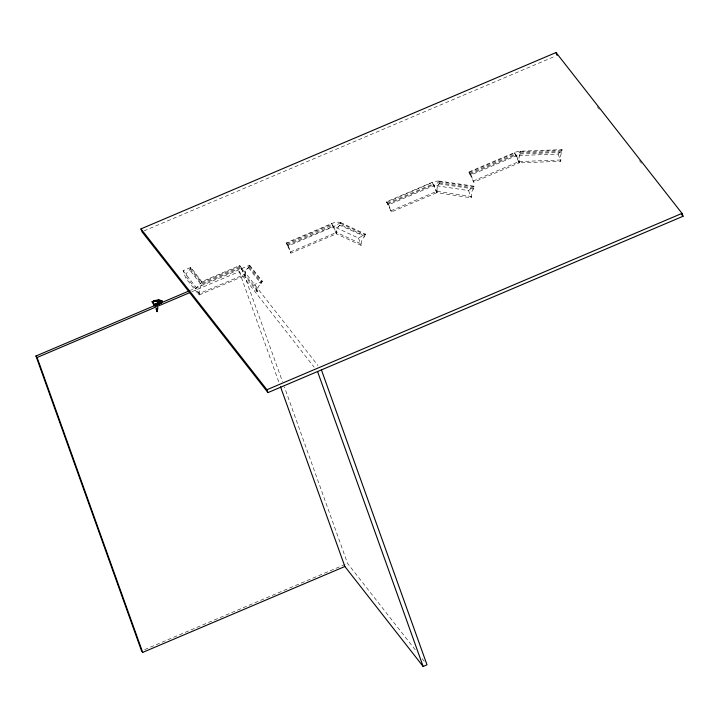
<?xml version="1.0" encoding="UTF-8"?>
<svg xmlns="http://www.w3.org/2000/svg" width="719" height="719" viewBox="0 0 719 719"><rect width="100%" height="100%" fill="white"/><g stroke="black" fill="none" stroke-linecap="round" stroke-linejoin="round"><path stroke-width="0.54" stroke-dasharray="3.6 2.7" d="M249.071 266.039L248.81 267.441L246.473 269.535A6.866 6.183 -38.1 0 0 245.08 273.256L244.685 275.683L199.055 295.015L185.691 277.947L183.093 270.704L190.912 267.378L201.958 282.091A0.926 0.503 87.8 0 1 201.796 282.342A1.708 0.935 87.8 0 0 201.599 282.639L201.446 284.508A1.249 0.683 87.8 0 1 201.275 284.76L199.523 289.038L199.289 294.961M155.951 308.065L157.075 311.929L157.731 311.21L158.009 307.516L157.075 311.929L155.466 308.244M245.08 273.256L244.999 275.458L244.011 274.586A6.866 0.854 67 0 0 241.827 269.706L239.643 265.482M156.436 307.948L157.075 311.929L156.922 308.595L155.744 308.873M340.77 222.809L340.752 222.602A8.556 3.577 -19.7 0 0 331.495 223.636L286.018 242.95L287.187 245.368A6.866 0.854 67 0 1 290.368 252.001L290.916 253.142L336.393 233.828L336.78 231.248A6.866 5.743 -65 0 1 337.912 227.33L339.952 225.02L340.743 222.602L333.796 226.575L288.328 245.889L286.018 242.95M249.142 265.958L249.781 265.158L190.463 290.359M156.922 308.595L157.497 310.976L157.075 311.929M157.398 307.229L157.803 308.154M249.79 265.356L262.363 281.228L261.078 283.735A6.866 6.183 -38.1 0 0 257.726 290.611L257.15 291.797L244.442 275.566M514.606 153.372L516.413 156.85A6.866 0.854 67 0 1 518.588 161.721L519.145 162.871L560.766 161.299L560.91 159.986A6.866 3.766 87.8 0 1 561.737 152.401L562.069 149.624L520.439 151.188A8.556 3.577 -19.7 0 0 514.247 152.68L468.77 172.003L469.938 174.42A6.866 0.854 67 0 1 473.12 181.044L473.668 182.186L519.145 162.871L519.055 160.22A6.866 3.766 87.8 0 1 519.262 156.167L520.466 151.26L520.214 152.104M519.262 156.167L519.621 154.98M340.761 222.881L340.204 223.474M519.307 162.638L519.055 160.22M437.718 185.996L439.309 183.552L439.857 181.134A8.556 3.577 -19.7 0 0 431.921 182.473L386.445 201.796L387.613 204.214A6.866 0.854 67 0 1 390.794 210.838L391.343 211.979L436.819 192.665L436.99 190.032A6.866 4.925 -81.5 0 1 437.718 185.996L438.329 184.828M519.855 154.45L520.152 153.92M437.062 192.44L436.99 190.032M337.912 227.33L338.712 226.215M561.916 150.37L520.376 151.844M439.426 181.97L439.857 181.134L474.172 186.212L473.426 188.971A6.866 4.925 -81.5 0 0 471.484 196.512L471.152 197.806L436.819 192.665L436.262 191.515A6.866 0.854 67 0 0 434.087 186.643L432.281 183.165M336.699 233.612L336.78 231.248M246.473 269.535L247.399 268.511M438.689 184.298L439.147 183.776M199.055 295.015L196.485 287.798L202.003 281.542L239.661 265.536L317.951 365.495M468.77 172.003L471.071 174.942L516.548 155.619L520.466 151.26M514.22 152.617L516.548 155.619L558.169 154.046L562.042 149.561M365.432 234.061L364.722 235.913M339.179 225.721L339.754 225.227L364.713 236.443L364.695 235.814L339.988 224.301M386.445 201.796L388.745 204.735L434.222 185.412L439.857 181.134M431.894 182.41L434.222 185.412L468.554 190.562L474.145 186.149M247.929 268.061L248.585 267.63M331.477 223.573L333.796 226.575L358.502 238.088L365.459 234.115L340.752 222.602M190.912 267.378L189.627 269.886A6.866 6.183 -38.1 0 0 186.275 276.761L185.691 277.947M333.796 226.575L336.393 233.828L361.1 245.341L361.558 244.918L361.585 244.083L336.878 232.561M144.052 230.898L555.005 56.298M286.315 243.543L331.792 224.22L333.67 227.806A6.866 0.854 67 0 1 335.845 232.677L336.321 233.729M286.773 244.478L332.277 225.236M386.732 202.381L431.993 182.671M287.187 245.368L332.897 226.413M387.217 203.396L432.721 184.163M240.02 266.228L201.796 282.342L190.553 267.989M387.613 204.214L433.09 184.891M240.829 267.953L201.275 284.76L189.627 269.886M469.058 172.587L514.516 153.246M469.516 173.522L515.02 154.279M191.82 291.752L239.274 271.593L314.122 367.157M469.938 174.42L515.415 155.097M290.368 252.001L335.845 232.677M390.794 210.838L436.262 191.515M473.12 181.044L518.588 161.721M262.363 281.228L254.553 284.544L257.15 291.797M144.636 649.608L345.497 564.271M244.136 274.928L245.224 274.883M156.014 309.512L157.596 309.458M156.275 310.15L157.587 310.105M156.517 310.779L157.039 310.752M156.652 311.129L157.641 311.138M156.697 311.246L157.506 311.102M157.012 311.534L157.695 311.327M156.832 310.923L157.722 310.968M157.03 311.633L157.506 311.66M157.164 311.489L157.65 311.444M520.179 152.958L561.836 151.466M520.107 153.965L561.737 152.401M519.28 161.559L560.91 159.986M156.958 311.767L157.416 311.749M439.624 181.745L473.956 186.895M439.291 182.824L473.668 188.045M439.084 183.821L473.426 188.971M437.152 191.362L471.484 196.512M340.447 223.258L365.153 234.771M436.784 192.629L434.222 185.412M331.576 223.834L331.666 224.022M597.219 106.673L599.295 109.324M639.443 160.589L641.519 163.231M249.421 265.769L262.013 281.839M248.873 266.74L261.5 282.891M248.495 267.666L261.078 283.735M257.726 290.611L244.712 274.415L199.406 293.532L186.32 276.869M190.005 268.969L201.473 283.61L240.443 267.144M183.093 270.704L196.485 287.798M415.258 649.832L347.556 563.39L284.356 386.867M422.17 658.649L424.237 661.291M515.883 155.879L516.413 156.85M433.557 185.673L434.087 186.643M333.14 226.836L333.67 227.806M241.305 268.744L241.827 269.706M558.169 154.046L560.766 161.299M516.548 155.619L519.145 162.871M471.071 174.942L473.668 182.186M468.554 190.562L471.152 197.806M388.745 204.735L391.343 211.979M358.502 238.088L361.1 245.341M288.328 245.889L290.916 253.142M241.961 268.475L282.459 381.582M239.274 271.593L279.008 382.58M361.585 244.083A6.866 5.743 -65 0 1 364.38 236.785"/><path stroke-width="1.08" d="M158.279 300.919L158.396 300.317L156.391 300.47L152.176 301.737L154.495 304.739L162.305 301.423C160.867 298.439 147.808 302.627 154.432 301.603M161.424 303.023C160.984 300.542 160.939 302.924 159.852 303.822L156.436 303.661L156.275 305.332M161.416 302.528C158.809 300.03 160.139 303.679 158.261 304.667L154.073 305.404L152.248 301.863L154.27 300.982M160.75 302.753L158.207 302.366L157.191 305.224M161.02 301.423C164.498 301.908 155.861 298.7 154.342 301.108L160.085 300.335M156.445 300.677L152.248 301.863M160.112 300.614L156.472 300.839L160.112 300.398L158.396 300.317M161.46 300.848C165.298 302.807 151.997 297.558 162.224 301.755M156.436 303.661L156.553 303.148M158.396 300.677L160.103 300.695L158.387 300.749M160.076 300.758L158.369 300.803M161.757 302.079L160.885 301.576M162.063 301.908L161.245 301.297M140.951 228.894L556.039 52.541L682.016 213.381L683.05 216.257L267.962 392.61L141.985 231.77L140.951 228.894L266.929 389.734L267.962 392.61M154.477 304.676L162.287 301.36M321.411 369.908L427.005 664.823L423.149 666.459L344.868 566.509L142.704 652.403L141.544 650.92L35.95 356.004L189.43 290.8M35.95 356.004L37.109 357.478L189.762 292.624M266.929 389.734L682.016 213.381M152.248 301.935L154.342 301.18M153.569 304.523L154.998 304.002L155.448 306.15M153.812 304.937L156.356 304.173L159.393 304.317M155.304 305.557L154.342 305.908L154.073 305.404M156.472 300.839L158.414 300.533M158.216 302.465L160.714 302.942M158.198 302.663L159.618 302.636M158.153 302.834L160.679 303.032M158.081 302.978L160.571 303.202L159.519 302.897M160.121 300.542L162.26 301.692L161.433 301.09M159.519 301.755L160.643 302.187M159.528 301.98L161.371 302.843M159.546 302.088L161.451 303.103M159.609 302.25L161.469 303.292M161.442 300.776L162.305 301.558M161.155 301.351L161.964 301.953M160.759 301.764L161.46 302.42M160.661 302.079L161.371 302.735M681.666 214.496L683.05 216.257M556.039 52.541L557.072 55.417M317.555 371.543L423.149 666.459M280.527 386.813L344.868 566.509M37.109 357.478L142.704 652.403M156.454 300.758L154.378 301.324L156.454 300.758"/></g></svg>
